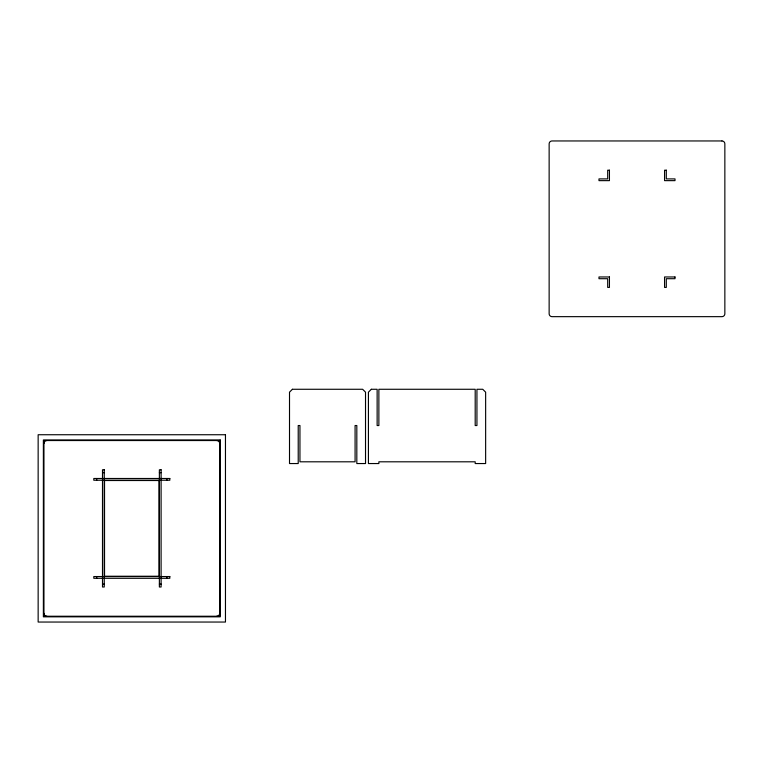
<?xml version="1.0" encoding="UTF-8"?>
<svg xmlns="http://www.w3.org/2000/svg" width="763" height="763" viewBox="0 0 763 763"><rect width="100%" height="100%" fill="white"/><g stroke="black" fill="none" stroke-linecap="round" stroke-linejoin="round"><path stroke-width="1.14" d="M102.5 472.688L104.245 472.688M159.372 472.688L161.107 472.688M102.5 584.096L104.245 584.096M159.372 584.096L161.107 584.096M166.916 478.487L166.916 480.232M166.916 576.551L166.916 578.297M96.701 478.487L96.701 480.232M96.701 576.551L96.701 578.297M46.858 616.246A2.899 2.899 0 0 1 43.949 613.347M43.949 443.437A2.899 2.899 0 0 1 46.858 440.537M216.759 440.537A2.899 2.899 0 0 1 219.658 443.437M219.658 613.347A2.899 2.899 0 0 1 216.759 616.246M292.41 389.273L289.511 392.172L289.511 463.551L298.219 463.551L298.219 425.535L299.954 425.535L299.954 461.806L355.081 461.806L355.081 425.535L356.826 425.535L356.826 463.551L365.525 463.551L365.525 392.172L362.625 389.273L292.41 389.273M371.333 389.273L368.424 392.172L368.424 463.551L378.877 463.551L378.877 461.806L475.196 461.806L475.196 463.551L485.64 463.551L485.64 392.172L482.741 389.273L476.942 389.273L476.942 425.535L475.196 425.535L475.196 389.273L378.877 389.273L378.877 425.535L377.132 425.535L377.132 389.273L371.333 389.273M721.951 140.955L552.04 140.955A2.899 2.899 0 0 0 549.141 143.854L549.141 313.755A2.899 2.899 0 0 0 552.04 316.655L721.951 316.655A2.899 2.899 0 0 0 724.85 313.755L724.85 143.854A2.899 2.899 0 0 0 721.951 140.955M609.437 170.197L607.691 170.197L607.691 178.904L598.984 178.904L598.984 180.64L609.437 180.64L609.437 170.197M666.299 170.197L664.563 170.197L664.563 180.64L675.007 180.64L675.007 178.904L666.299 178.904L666.299 170.197M609.437 276.969L598.984 276.969L598.984 278.705L607.691 278.705L607.691 287.413L609.437 287.413L609.437 276.969M675.007 276.969L664.563 276.969L664.563 287.413L666.299 287.413L666.299 278.705L675.007 278.705L675.007 276.969M225.466 434.738L38.15 434.738L38.15 622.045L225.466 622.045L225.466 434.738M220.24 439.955L43.377 439.955L43.377 616.828L220.24 616.828L220.24 439.955M219.658 440.537L43.949 440.537L43.949 616.246L219.658 616.246L219.658 440.537M104.245 469.789L102.5 469.789L102.5 587.005L104.245 587.005L104.245 469.789M161.107 469.789L159.372 469.789L159.372 587.005L161.107 587.005L161.107 469.789M169.815 478.487L93.801 478.487L93.801 480.232L169.815 480.232L169.815 478.487M159.076 480.518L104.531 480.518L104.531 576.265L159.076 576.265L159.076 480.518M169.815 576.551L93.801 576.551L93.801 578.297L169.815 578.297L169.815 576.551"/></g></svg>
